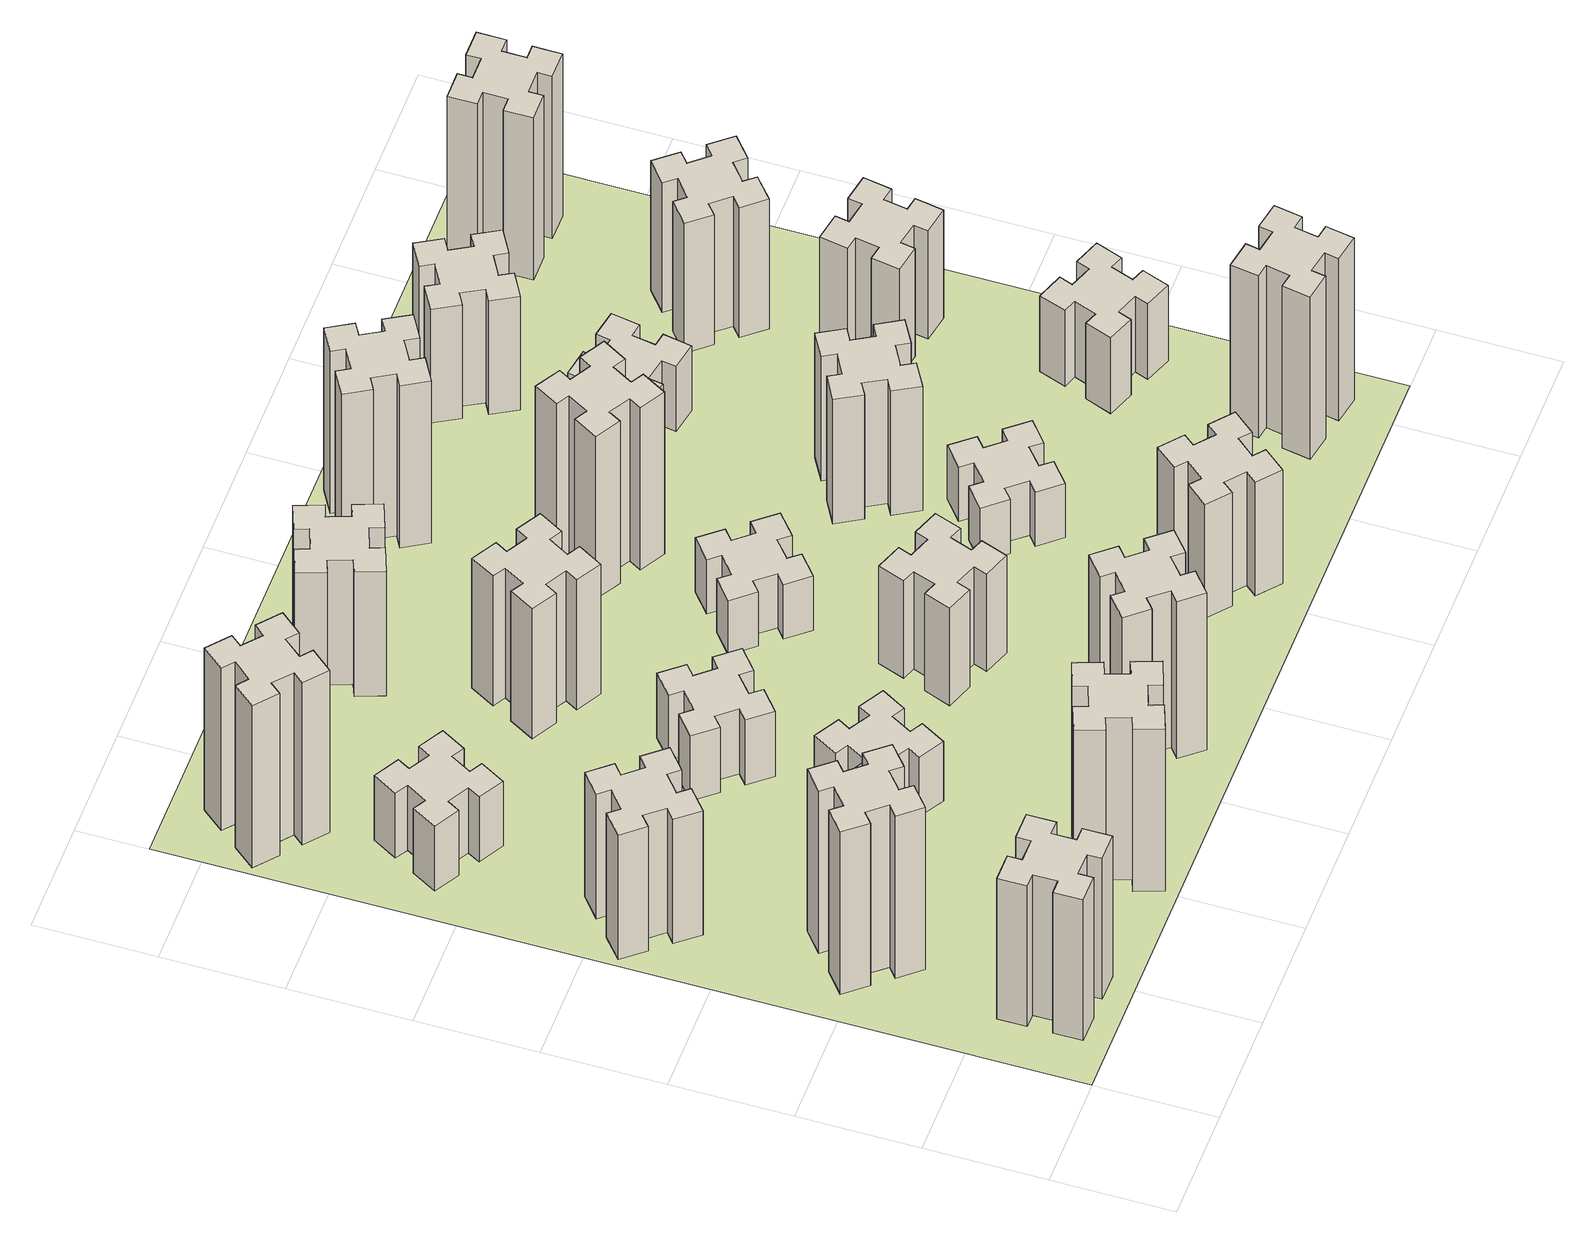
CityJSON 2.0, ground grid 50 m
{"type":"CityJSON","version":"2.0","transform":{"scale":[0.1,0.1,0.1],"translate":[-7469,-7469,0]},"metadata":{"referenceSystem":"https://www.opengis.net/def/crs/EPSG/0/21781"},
"CityObjects":{
"building1":{"type":"Building","attributes":{"class":"1000","function":"1000","usage":"1000","yearOfConstruction":2016,"roofType":"1000","measuredHeight":78,"storeysAboveGround":30,"storeysBelowGround":0},"geometry":[{"type":"Solid","lod":"1","boundaries":[[[[0,1,2,3,4,5,6,7,8,9,10,11,12,13,14,15,16,17,18,19]],[[17,16,20,21]],[[16,15,22,20]],[[15,14,23,22]],[[14,13,24,23]],[[13,12,25,24]],[[12,11,26,25]],[[11,10,27,26]],[[10,9,28,27]],[[9,8,29,28]],[[8,7,30,29]],[[7,6,31,30]],[[6,5,32,31]],[[5,4,33,32]],[[4,3,34,33]],[[3,2,35,34]],[[2,1,36,35]],[[1,0,37,36]],[[0,19,38,37]],[[19,18,39,38]],[[18,17,21,39]],[[24,25,26,27,28,29,30,31,32,33,34,35,36,37,38,39,21,20,22,23]]]]}]},
"building2":{"type":"Building","attributes":{"class":"1000","function":"1000","usage":"1000","yearOfConstruction":2016,"roofType":"1000","measuredHeight":90,"storeysAboveGround":30,"storeysBelowGround":0},"geometry":[{"type":"Solid","lod":"1","boundaries":[[[[40,41,42,43,44,45,46,47,48,49,50,51,52,53,54,55,56,57,58,59]],[[57,56,60,61]],[[56,55,62,60]],[[55,54,63,62]],[[54,53,64,63]],[[53,52,65,64]],[[52,51,66,65]],[[51,50,67,66]],[[50,49,68,67]],[[49,48,69,68]],[[48,47,70,69]],[[47,46,71,70]],[[46,45,72,71]],[[45,44,73,72]],[[44,43,74,73]],[[43,42,75,74]],[[42,41,76,75]],[[41,40,77,76]],[[40,59,78,77]],[[59,58,79,78]],[[58,57,61,79]],[[64,65,66,67,68,69,70,71,72,73,74,75,76,77,78,79,61,60,62,63]]]]}]},
"building3":{"type":"Building","attributes":{"class":"1000","function":"1000","usage":"1000","yearOfConstruction":2016,"roofType":"1000","measuredHeight":69,"storeysAboveGround":30,"storeysBelowGround":0},"geometry":[{"type":"Solid","lod":"1","boundaries":[[[[80,81,82,83,84,85,86,87,88,89,90,91,92,93,94,95,96,97,98,99]],[[97,96,100,101]],[[96,95,102,100]],[[95,94,103,102]],[[94,93,104,103]],[[93,92,105,104]],[[92,91,106,105]],[[91,90,107,106]],[[90,89,108,107]],[[89,88,109,108]],[[88,87,110,109]],[[87,86,111,110]],[[86,85,112,111]],[[85,84,113,112]],[[84,83,114,113]],[[83,82,115,114]],[[82,81,116,115]],[[81,80,117,116]],[[80,99,118,117]],[[99,98,119,118]],[[98,97,101,119]],[[104,105,106,107,108,109,110,111,112,113,114,115,116,117,118,119,101,100,102,103]]]]}]},
"building4":{"type":"Building","attributes":{"class":"1000","function":"1000","usage":"1000","yearOfConstruction":2016,"roofType":"1000","measuredHeight":36,"storeysAboveGround":30,"storeysBelowGround":0},"geometry":[{"type":"Solid","lod":"1","boundaries":[[[[120,121,122,123,124,125,126,127,128,129,130,131,132,133,134,135,136,137,138,139]],[[137,136,140,141]],[[136,135,142,140]],[[135,134,143,142]],[[134,133,144,143]],[[133,132,145,144]],[[132,131,146,145]],[[131,130,147,146]],[[130,129,148,147]],[[129,128,149,148]],[[128,127,150,149]],[[127,126,151,150]],[[126,125,152,151]],[[125,124,153,152]],[[124,123,154,153]],[[123,122,155,154]],[[122,121,156,155]],[[121,120,157,156]],[[120,139,158,157]],[[139,138,159,158]],[[138,137,141,159]],[[144,145,146,147,148,149,150,151,152,153,154,155,156,157,158,159,141,140,142,143]]]]}]},
"building5":{"type":"Building","attributes":{"class":"1000","function":"1000","usage":"1000","yearOfConstruction":2016,"roofType":"1000","measuredHeight":90,"storeysAboveGround":30,"storeysBelowGround":0},"geometry":[{"type":"Solid","lod":"1","boundaries":[[[[160,161,162,163,164,165,166,167,168,169,170,171,172,173,174,175,176,177,178,179]],[[177,176,180,181]],[[176,175,182,180]],[[175,174,183,182]],[[174,173,184,183]],[[173,172,185,184]],[[172,171,186,185]],[[171,170,187,186]],[[170,169,188,187]],[[169,168,189,188]],[[168,167,190,189]],[[167,166,191,190]],[[166,165,192,191]],[[165,164,193,192]],[[164,163,194,193]],[[163,162,195,194]],[[162,161,196,195]],[[161,160,197,196]],[[160,179,198,197]],[[179,178,199,198]],[[178,177,181,199]],[[184,185,186,187,188,189,190,191,192,193,194,195,196,197,198,199,181,180,182,183]]]]}]},
"building6":{"type":"Building","attributes":{"class":"1000","function":"1000","usage":"1000","yearOfConstruction":2016,"roofType":"1000","measuredHeight":90,"storeysAboveGround":30,"storeysBelowGround":0},"geometry":[{"type":"Solid","lod":"1","boundaries":[[[[200,201,202,203,204,205,206,207,208,209,210,211,212,213,214,215,216,217,218,219]],[[217,216,220,221]],[[216,215,222,220]],[[215,214,223,222]],[[214,213,224,223]],[[213,212,225,224]],[[212,211,226,225]],[[211,210,227,226]],[[210,209,228,227]],[[209,208,229,228]],[[208,207,230,229]],[[207,206,231,230]],[[206,205,232,231]],[[205,204,233,232]],[[204,203,234,233]],[[203,202,235,234]],[[202,201,236,235]],[[201,200,237,236]],[[200,219,238,237]],[[219,218,239,238]],[[218,217,221,239]],[[224,225,226,227,228,229,230,231,232,233,234,235,236,237,238,239,221,220,222,223]]]]}]},
"building7":{"type":"Building","attributes":{"class":"1000","function":"1000","usage":"1000","yearOfConstruction":2016,"roofType":"1000","measuredHeight":33,"storeysAboveGround":30,"storeysBelowGround":0},"geometry":[{"type":"Solid","lod":"1","boundaries":[[[[240,241,242,243,244,245,246,247,248,249,250,251,252,253,254,255,256,257,258,259]],[[257,256,260,261]],[[256,255,262,260]],[[255,254,263,262]],[[254,253,264,263]],[[253,252,265,264]],[[252,251,266,265]],[[251,250,267,266]],[[250,249,268,267]],[[249,248,269,268]],[[248,247,270,269]],[[247,246,271,270]],[[246,245,272,271]],[[245,244,273,272]],[[244,243,274,273]],[[243,242,275,274]],[[242,241,276,275]],[[241,240,277,276]],[[240,259,278,277]],[[259,258,279,278]],[[258,257,261,279]],[[264,265,266,267,268,269,270,271,272,273,274,275,276,277,278,279,261,260,262,263]]]]}]},
"building8":{"type":"Building","attributes":{"class":"1000","function":"1000","usage":"1000","yearOfConstruction":2016,"roofType":"1000","measuredHeight":36,"storeysAboveGround":30,"storeysBelowGround":0},"geometry":[{"type":"Solid","lod":"1","boundaries":[[[[280,281,282,283,284,285,286,287,288,289,290,291,292,293,294,295,296,297,298,299]],[[297,296,300,301]],[[296,295,302,300]],[[295,294,303,302]],[[294,293,304,303]],[[293,292,305,304]],[[292,291,306,305]],[[291,290,307,306]],[[290,289,308,307]],[[289,288,309,308]],[[288,287,310,309]],[[287,286,311,310]],[[286,285,312,311]],[[285,284,313,312]],[[284,283,314,313]],[[283,282,315,314]],[[282,281,316,315]],[[281,280,317,316]],[[280,299,318,317]],[[299,298,319,318]],[[298,297,301,319]],[[304,305,306,307,308,309,310,311,312,313,314,315,316,317,318,319,301,300,302,303]]]]}]},
"building9":{"type":"Building","attributes":{"class":"1000","function":"1000","usage":"1000","yearOfConstruction":2016,"roofType":"1000","measuredHeight":87,"storeysAboveGround":30,"storeysBelowGround":0},"geometry":[{"type":"Solid","lod":"1","boundaries":[[[[320,321,322,323,324,325,326,327,328,329,330,331,332,333,334,335,336,337,338,339]],[[337,336,340,341]],[[336,335,342,340]],[[335,334,343,342]],[[334,333,344,343]],[[333,332,345,344]],[[332,331,346,345]],[[331,330,347,346]],[[330,329,348,347]],[[329,328,349,348]],[[328,327,350,349]],[[327,326,351,350]],[[326,325,352,351]],[[325,324,353,352]],[[324,323,354,353]],[[323,322,355,354]],[[322,321,356,355]],[[321,320,357,356]],[[320,339,358,357]],[[339,338,359,358]],[[338,337,341,359]],[[344,345,346,347,348,349,350,351,352,353,354,355,356,357,358,359,341,340,342,343]]]]}]},
"building10":{"type":"Building","attributes":{"class":"1000","function":"1000","usage":"1000","yearOfConstruction":2016,"roofType":"1000","measuredHeight":72,"storeysAboveGround":30,"storeysBelowGround":0},"geometry":[{"type":"Solid","lod":"1","boundaries":[[[[360,361,362,363,364,365,366,367,368,369,370,371,372,373,374,375,376,377,378,379]],[[377,376,380,381]],[[376,375,382,380]],[[375,374,383,382]],[[374,373,384,383]],[[373,372,385,384]],[[372,371,386,385]],[[371,370,387,386]],[[370,369,388,387]],[[369,368,389,388]],[[368,367,390,389]],[[367,366,391,390]],[[366,365,392,391]],[[365,364,393,392]],[[364,363,394,393]],[[363,362,395,394]],[[362,361,396,395]],[[361,360,397,396]],[[360,379,398,397]],[[379,378,399,398]],[[378,377,381,399]],[[384,385,386,387,388,389,390,391,392,393,394,395,396,397,398,399,381,380,382,383]]]]}]},
"building11":{"type":"Building","attributes":{"class":"1000","function":"1000","usage":"1000","yearOfConstruction":2016,"roofType":"1000","measuredHeight":69,"storeysAboveGround":30,"storeysBelowGround":0},"geometry":[{"type":"Solid","lod":"1","boundaries":[[[[400,401,402,403,404,405,406,407,408,409,410,411,412,413,414,415,416,417,418,419]],[[417,416,420,421]],[[416,415,422,420]],[[415,414,423,422]],[[414,413,424,423]],[[413,412,425,424]],[[412,411,426,425]],[[411,410,427,426]],[[410,409,428,427]],[[409,408,429,428]],[[408,407,430,429]],[[407,406,431,430]],[[406,405,432,431]],[[405,404,433,432]],[[404,403,434,433]],[[403,402,435,434]],[[402,401,436,435]],[[401,400,437,436]],[[400,419,438,437]],[[419,418,439,438]],[[418,417,421,439]],[[424,425,426,427,428,429,430,431,432,433,434,435,436,437,438,439,421,420,422,423]]]]}]},
"building12":{"type":"Building","attributes":{"class":"1000","function":"1000","usage":"1000","yearOfConstruction":2016,"roofType":"1000","measuredHeight":54,"storeysAboveGround":30,"storeysBelowGround":0},"geometry":[{"type":"Solid","lod":"1","boundaries":[[[[440,441,442,443,444,445,446,447,448,449,450,451,452,453,454,455,456,457,458,459]],[[457,456,460,461]],[[456,455,462,460]],[[455,454,463,462]],[[454,453,464,463]],[[453,452,465,464]],[[452,451,466,465]],[[451,450,467,466]],[[450,449,468,467]],[[449,448,469,468]],[[448,447,470,469]],[[447,446,471,470]],[[446,445,472,471]],[[445,444,473,472]],[[444,443,474,473]],[[443,442,475,474]],[[442,441,476,475]],[[441,440,477,476]],[[440,459,478,477]],[[459,458,479,478]],[[458,457,461,479]],[[464,465,466,467,468,469,470,471,472,473,474,475,476,477,478,479,461,460,462,463]]]]}]},
"building13":{"type":"Building","attributes":{"class":"1000","function":"1000","usage":"1000","yearOfConstruction":2016,"roofType":"1000","measuredHeight":30,"storeysAboveGround":30,"storeysBelowGround":0},"geometry":[{"type":"Solid","lod":"1","boundaries":[[[[480,481,482,483,484,485,486,487,488,489,490,491,492,493,494,495,496,497,498,499]],[[497,496,500,501]],[[496,495,502,500]],[[495,494,503,502]],[[494,493,504,503]],[[493,492,505,504]],[[492,491,506,505]],[[491,490,507,506]],[[490,489,508,507]],[[489,488,509,508]],[[488,487,510,509]],[[487,486,511,510]],[[486,485,512,511]],[[485,484,513,512]],[[484,483,514,513]],[[483,482,515,514]],[[482,481,516,515]],[[481,480,517,516]],[[480,499,518,517]],[[499,498,519,518]],[[498,497,501,519]],[[504,505,506,507,508,509,510,511,512,513,514,515,516,517,518,519,501,500,502,503]]]]}]},
"building14":{"type":"Building","attributes":{"class":"1000","function":"1000","usage":"1000","yearOfConstruction":2016,"roofType":"1000","measuredHeight":63,"storeysAboveGround":30,"storeysBelowGround":0},"geometry":[{"type":"Solid","lod":"1","boundaries":[[[[520,521,522,523,524,525,526,527,528,529,530,531,532,533,534,535,536,537,538,539]],[[537,536,540,541]],[[536,535,542,540]],[[535,534,543,542]],[[534,533,544,543]],[[533,532,545,544]],[[532,531,546,545]],[[531,530,547,546]],[[530,529,548,547]],[[529,528,549,548]],[[528,527,550,549]],[[527,526,551,550]],[[526,525,552,551]],[[525,524,553,552]],[[524,523,554,553]],[[523,522,555,554]],[[522,521,556,555]],[[521,520,557,556]],[[520,539,558,557]],[[539,538,559,558]],[[538,537,541,559]],[[544,545,546,547,548,549,550,551,552,553,554,555,556,557,558,559,541,540,542,543]]]]}]},
"building15":{"type":"Building","attributes":{"class":"1000","function":"1000","usage":"1000","yearOfConstruction":2016,"roofType":"1000","measuredHeight":90,"storeysAboveGround":30,"storeysBelowGround":0},"geometry":[{"type":"Solid","lod":"1","boundaries":[[[[560,561,562,563,564,565,566,567,568,569,570,571,572,573,574,575,576,577,578,579]],[[577,576,580,581]],[[576,575,582,580]],[[575,574,583,582]],[[574,573,584,583]],[[573,572,585,584]],[[572,571,586,585]],[[571,570,587,586]],[[570,569,588,587]],[[569,568,589,588]],[[568,567,590,589]],[[567,566,591,590]],[[566,565,592,591]],[[565,564,593,592]],[[564,563,594,593]],[[563,562,595,594]],[[562,561,596,595]],[[561,560,597,596]],[[560,579,598,597]],[[579,578,599,598]],[[578,577,581,599]],[[584,585,586,587,588,589,590,591,592,593,594,595,596,597,598,599,581,580,582,583]]]]}]},
"building16":{"type":"Building","attributes":{"class":"1000","function":"1000","usage":"1000","yearOfConstruction":2016,"roofType":"1000","measuredHeight":90,"storeysAboveGround":30,"storeysBelowGround":0},"geometry":[{"type":"Solid","lod":"1","boundaries":[[[[600,601,602,603,604,605,606,607,608,609,610,611,612,613,614,615,616,617,618,619]],[[617,616,620,621]],[[616,615,622,620]],[[615,614,623,622]],[[614,613,624,623]],[[613,612,625,624]],[[612,611,626,625]],[[611,610,627,626]],[[610,609,628,627]],[[609,608,629,628]],[[608,607,630,629]],[[607,606,631,630]],[[606,605,632,631]],[[605,604,633,632]],[[604,603,634,633]],[[603,602,635,634]],[[602,601,636,635]],[[601,600,637,636]],[[600,619,638,637]],[[619,618,639,638]],[[618,617,621,639]],[[624,625,626,627,628,629,630,631,632,633,634,635,636,637,638,639,621,620,622,623]]]]}]},
"building17":{"type":"Building","attributes":{"class":"1000","function":"1000","usage":"1000","yearOfConstruction":2016,"roofType":"1000","measuredHeight":30,"storeysAboveGround":30,"storeysBelowGround":0},"geometry":[{"type":"Solid","lod":"1","boundaries":[[[[640,641,642,643,644,645,646,647,648,649,650,651,652,653,654,655,656,657,658,659]],[[657,656,660,661]],[[656,655,662,660]],[[655,654,663,662]],[[654,653,664,663]],[[653,652,665,664]],[[652,651,666,665]],[[651,650,667,666]],[[650,649,668,667]],[[649,648,669,668]],[[648,647,670,669]],[[647,646,671,670]],[[646,645,672,671]],[[645,644,673,672]],[[644,643,674,673]],[[643,642,675,674]],[[642,641,676,675]],[[641,640,677,676]],[[640,659,678,677]],[[659,658,679,678]],[[658,657,661,679]],[[664,665,666,667,668,669,670,671,672,673,674,675,676,677,678,679,661,660,662,663]]]]}]},
"building18":{"type":"Building","attributes":{"class":"1000","function":"1000","usage":"1000","yearOfConstruction":2016,"roofType":"1000","measuredHeight":69,"storeysAboveGround":30,"storeysBelowGround":0},"geometry":[{"type":"Solid","lod":"1","boundaries":[[[[680,681,682,683,684,685,686,687,688,689,690,691,692,693,694,695,696,697,698,699]],[[697,696,700,701]],[[696,695,702,700]],[[695,694,703,702]],[[694,693,704,703]],[[693,692,705,704]],[[692,691,706,705]],[[691,690,707,706]],[[690,689,708,707]],[[689,688,709,708]],[[688,687,710,709]],[[687,686,711,710]],[[686,685,712,711]],[[685,684,713,712]],[[684,683,714,713]],[[683,682,715,714]],[[682,681,716,715]],[[681,680,717,716]],[[680,699,718,717]],[[699,698,719,718]],[[698,697,701,719]],[[704,705,706,707,708,709,710,711,712,713,714,715,716,717,718,719,701,700,702,703]]]]}]},
"building19":{"type":"Building","attributes":{"class":"1000","function":"1000","usage":"1000","yearOfConstruction":2016,"roofType":"1000","measuredHeight":36,"storeysAboveGround":30,"storeysBelowGround":0},"geometry":[{"type":"Solid","lod":"1","boundaries":[[[[720,721,722,723,724,725,726,727,728,729,730,731,732,733,734,735,736,737,738,739]],[[737,736,740,741]],[[736,735,742,740]],[[735,734,743,742]],[[734,733,744,743]],[[733,732,745,744]],[[732,731,746,745]],[[731,730,747,746]],[[730,729,748,747]],[[729,728,749,748]],[[728,727,750,749]],[[727,726,751,750]],[[726,725,752,751]],[[725,724,753,752]],[[724,723,754,753]],[[723,722,755,754]],[[722,721,756,755]],[[721,720,757,756]],[[720,739,758,757]],[[739,738,759,758]],[[738,737,741,759]],[[744,745,746,747,748,749,750,751,752,753,754,755,756,757,758,759,741,740,742,743]]]]}]},
"building20":{"type":"Building","attributes":{"class":"1000","function":"1000","usage":"1000","yearOfConstruction":2016,"roofType":"1000","measuredHeight":90,"storeysAboveGround":30,"storeysBelowGround":0},"geometry":[{"type":"Solid","lod":"1","boundaries":[[[[760,761,762,763,764,765,766,767,768,769,770,771,772,773,774,775,776,777,778,779]],[[777,776,780,781]],[[776,775,782,780]],[[775,774,783,782]],[[774,773,784,783]],[[773,772,785,784]],[[772,771,786,785]],[[771,770,787,786]],[[770,769,788,787]],[[769,768,789,788]],[[768,767,790,789]],[[767,766,791,790]],[[766,765,792,791]],[[765,764,793,792]],[[764,763,794,793]],[[763,762,795,794]],[[762,761,796,795]],[[761,760,797,796]],[[760,779,798,797]],[[779,778,799,798]],[[778,777,781,799]],[[784,785,786,787,788,789,790,791,792,793,794,795,796,797,798,799,781,780,782,783]]]]}]},
"building21":{"type":"Building","attributes":{"class":"1000","function":"1000","usage":"1000","yearOfConstruction":2016,"roofType":"1000","measuredHeight":63,"storeysAboveGround":30,"storeysBelowGround":0},"geometry":[{"type":"Solid","lod":"1","boundaries":[[[[800,801,802,803,804,805,806,807,808,809,810,811,812,813,814,815,816,817,818,819]],[[817,816,820,821]],[[816,815,822,820]],[[815,814,823,822]],[[814,813,824,823]],[[813,812,825,824]],[[812,811,826,825]],[[811,810,827,826]],[[810,809,828,827]],[[809,808,829,828]],[[808,807,830,829]],[[807,806,831,830]],[[806,805,832,831]],[[805,804,833,832]],[[804,803,834,833]],[[803,802,835,834]],[[802,801,836,835]],[[801,800,837,836]],[[800,819,838,837]],[[819,818,839,838]],[[818,817,821,839]],[[824,825,826,827,828,829,830,831,832,833,834,835,836,837,838,839,821,820,822,823]]]]}]},
"building22":{"type":"Building","attributes":{"class":"1000","function":"1000","usage":"1000","yearOfConstruction":2016,"roofType":"1000","measuredHeight":42,"storeysAboveGround":30,"storeysBelowGround":0},"geometry":[{"type":"Solid","lod":"1","boundaries":[[[[840,841,842,843,844,845,846,847,848,849,850,851,852,853,854,855,856,857,858,859]],[[857,856,860,861]],[[856,855,862,860]],[[855,854,863,862]],[[854,853,864,863]],[[853,852,865,864]],[[852,851,866,865]],[[851,850,867,866]],[[850,849,868,867]],[[849,848,869,868]],[[848,847,870,869]],[[847,846,871,870]],[[846,845,872,871]],[[845,844,873,872]],[[844,843,874,873]],[[843,842,875,874]],[[842,841,876,875]],[[841,840,877,876]],[[840,859,878,877]],[[859,858,879,878]],[[858,857,861,879]],[[864,865,866,867,868,869,870,871,872,873,874,875,876,877,878,879,861,860,862,863]]]]}]},
"building23":{"type":"Building","attributes":{"class":"1000","function":"1000","usage":"1000","yearOfConstruction":2016,"roofType":"1000","measuredHeight":60,"storeysAboveGround":30,"storeysBelowGround":0},"geometry":[{"type":"Solid","lod":"1","boundaries":[[[[880,881,882,883,884,885,886,887,888,889,890,891,892,893,894,895,896,897,898,899]],[[897,896,900,901]],[[896,895,902,900]],[[895,894,903,902]],[[894,893,904,903]],[[893,892,905,904]],[[892,891,906,905]],[[891,890,907,906]],[[890,889,908,907]],[[889,888,909,908]],[[888,887,910,909]],[[887,886,911,910]],[[886,885,912,911]],[[885,884,913,912]],[[884,883,914,913]],[[883,882,915,914]],[[882,881,916,915]],[[881,880,917,916]],[[880,899,918,917]],[[899,898,919,918]],[[898,897,901,919]],[[904,905,906,907,908,909,910,911,912,913,914,915,916,917,918,919,901,900,902,903]]]]}]},
"building24":{"type":"Building","attributes":{"class":"1000","function":"1000","usage":"1000","yearOfConstruction":2016,"roofType":"1000","measuredHeight":72,"storeysAboveGround":30,"storeysBelowGround":0},"geometry":[{"type":"Solid","lod":"1","boundaries":[[[[920,921,922,923,924,925,926,927,928,929,930,931,932,933,934,935,936,937,938,939]],[[937,936,940,941]],[[936,935,942,940]],[[935,934,943,942]],[[934,933,944,943]],[[933,932,945,944]],[[932,931,946,945]],[[931,930,947,946]],[[930,929,948,947]],[[929,928,949,948]],[[928,927,950,949]],[[927,926,951,950]],[[926,925,952,951]],[[925,924,953,952]],[[924,923,954,953]],[[923,922,955,954]],[[922,921,956,955]],[[921,920,957,956]],[[920,939,958,957]],[[939,938,959,958]],[[938,937,941,959]],[[944,945,946,947,948,949,950,951,952,953,954,955,956,957,958,959,941,940,942,943]]]]}]},
"building25":{"type":"Building","attributes":{"class":"1000","function":"1000","usage":"1000","yearOfConstruction":2016,"roofType":"1000","measuredHeight":90,"storeysAboveGround":30,"storeysBelowGround":0},"geometry":[{"type":"Solid","lod":"1","boundaries":[[[[960,961,962,963,964,965,966,967,968,969,970,971,972,973,974,975,976,977,978,979]],[[977,976,980,981]],[[976,975,982,980]],[[975,974,983,982]],[[974,973,984,983]],[[973,972,985,984]],[[972,971,986,985]],[[971,970,987,986]],[[970,969,988,987]],[[969,968,989,988]],[[968,967,990,989]],[[967,966,991,990]],[[966,965,992,991]],[[965,964,993,992]],[[964,963,994,993]],[[963,962,995,994]],[[962,961,996,995]],[[961,960,997,996]],[[960,979,998,997]],[[979,978,999,998]],[[978,977,981,999]],[[984,985,986,987,988,989,990,991,992,993,994,995,996,997,998,999,981,980,982,983]]]]}]},
"landuse1":{"type":"LandUse","attributes":{"name":"plot1","function":"1010"},"geometry":[{"type":"MultiSurface","lod":"1","boundaries":[[[1000,1001,1002,1003]]]}]}
},
"vertices":[
[265,325,0],[265,225,0],[205,225,0],[205,105,0],[325,105,0],[325,165,0],[425,165,0],[425,105,0],[545,105,0],[545,225,0],[485,225,0],[485,325,0],[545,325,0],[545,445,0],[425,445,0],[425,385,0],[325,385,0],[325,445,0],[205,445,0],[205,325,0],[325,385,780],[325,445,780],[425,385,780],[425,445,780],[545,445,780],[545,325,780],[485,325,780],[485,225,780],[545,225,780],[545,105,780],[425,105,780],[425,165,780],[325,165,780],[325,105,780],[205,105,780],[205,225,780],[265,225,780],[265,325,780],[205,325,780],[205,445,780],
[492,1048,0],[427,1124,0],[473,1163,0],[396,1255,0],[304,1178,0],[343,1132,0],[266,1067,0],[228,1113,0],[136,1036,0],[213,944,0],[259,983,0],[323,906,0],[277,868,0],[354,776,0],[446,853,0],[408,899,0],[484,963,0],[523,917,0],[615,994,0],[538,1086,0],[484,963,900],[523,917,900],[408,899,900],[446,853,900],[354,776,900],[277,868,900],[323,906,900],[259,983,900],[213,944,900],[136,1036,900],[228,1113,900],[266,1067,900],[343,1132,900],[304,1178,900],[396,1255,900],[473,1163,900],[427,1124,900],[492,1048,900],[538,1086,900],[615,994,900],
[392,1888,0],[327,1964,0],[373,2003,0],[296,2095,0],[204,2018,0],[243,1972,0],[166,1907,0],[128,1953,0],[36,1876,0],[113,1784,0],[159,1823,0],[223,1746,0],[177,1708,0],[254,1616,0],[346,1693,0],[308,1739,0],[384,1803,0],[423,1757,0],[515,1834,0],[438,1926,0],[384,1803,690],[423,1757,690],[308,1739,690],[346,1693,690],[254,1616,690],[177,1708,690],[223,1746,690],[159,1823,690],[113,1784,690],[36,1876,690],[128,1953,690],[166,1907,690],[243,1972,690],[204,2018,690],[296,2095,690],[373,2003,690],[327,1964,690],[392,1888,690],[438,1926,690],[515,1834,690],
[446,2597,0],[496,2684,0],[548,2654,0],[608,2758,0],[504,2818,0],[474,2766,0],[387,2816,0],[417,2868,0],[313,2928,0],[253,2824,0],[305,2794,0],[255,2707,0],[203,2737,0],[143,2633,0],[247,2573,0],[277,2625,0],[364,2575,0],[334,2523,0],[438,2463,0],[498,2567,0],[364,2575,360],[334,2523,360],[277,2625,360],[247,2573,360],[143,2633,360],[203,2737,360],[255,2707,360],[305,2794,360],[253,2824,360],[313,2928,360],[417,2868,360],[387,2816,360],[474,2766,360],[504,2818,360],[608,2758,360],[548,2654,360],[496,2684,360],[446,2597,360],[498,2567,360],[438,2463,360],
[1236,266,0],[1202,360,0],[1258,380,0],[1217,493,0],[1104,452,0],[1125,396,0],[1031,362,0],[1010,418,0],[897,377,0],[939,264,0],[995,285,0],[1029,191,0],[973,170,0],[1014,57,0],[1127,99,0],[1106,155,0],[1200,189,0],[1220,133,0],[1333,174,0],[1292,287,0],[1200,189,900],[1220,133,900],[1106,155,900],[1127,99,900],[1014,57,900],[973,170,900],[1029,191,900],[995,285,900],[939,264,900],[897,377,900],[1010,418,900],[1031,362,900],[1125,396,900],[1104,452,900],[1217,493,900],[1258,380,900],[1202,360,900],[1236,266,900],[1292,287,900],[1333,174,900],
[384,3387,0],[308,3452,0],[346,3498,0],[254,3575,0],[177,3483,0],[223,3444,0],[159,3368,0],[113,3406,0],[36,3314,0],[128,3237,0],[166,3283,0],[243,3219,0],[204,3173,0],[296,3096,0],[373,3188,0],[327,3226,0],[392,3303,0],[438,3264,0],[515,3356,0],[423,3433,0],[392,3303,900],[438,3264,900],[327,3226,900],[373,3188,900],[296,3096,900],[204,3173,900],[243,3219,900],[166,3283,900],[128,3237,900],[36,3314,900],[113,3406,900],[159,3368,900],[223,3444,900],[177,3483,900],[254,3575,900],[346,3498,900],[308,3452,900],[384,3387,900],[423,3433,900],[515,3356,900],
[1186,1117,0],[1236,1204,0],[1288,1174,0],[1348,1278,0],[1244,1338,0],[1214,1286,0],[1127,1336,0],[1157,1388,0],[1053,1448,0],[993,1344,0],[1045,1314,0],[995,1227,0],[943,1257,0],[883,1153,0],[987,1093,0],[1017,1145,0],[1104,1095,0],[1074,1043,0],[1178,983,0],[1238,1087,0],[1104,1095,330],[1074,1043,330],[1017,1145,330],[987,1093,330],[883,1153,330],[943,1257,330],[995,1227,330],[1045,1314,330],[993,1344,330],[1053,1448,330],[1157,1388,330],[1127,1336,330],[1214,1286,330],[1244,1338,330],[1348,1278,330],[1288,1174,330],[1236,1204,330],[1186,1117,330],[1238,1087,330],[1178,983,330],
[1083,1972,0],[1006,1907,0],[968,1953,0],[876,1876,0],[953,1784,0],[999,1823,0],[1063,1746,0],[1017,1708,0],[1094,1616,0],[1186,1693,0],[1148,1739,0],[1224,1803,0],[1263,1757,0],[1355,1834,0],[1278,1926,0],[1232,1888,0],[1167,1964,0],[1213,2003,0],[1136,2095,0],[1044,2018,0],[1167,1964,360],[1213,2003,360],[1232,1888,360],[1278,1926,360],[1355,1834,360],[1263,1757,360],[1224,1803,360],[1148,1739,360],[1186,1693,360],[1094,1616,360],[1017,1708,360],[1063,1746,360],[999,1823,360],[953,1784,360],[876,1876,360],[968,1953,360],[1006,1907,360],[1083,1972,360],[1044,2018,360],[1136,2095,360],
[1639,343,0],[1703,266,0],[1657,228,0],[1734,136,0],[1826,213,0],[1788,259,0],[1864,323,0],[1903,277,0],[1995,354,0],[1918,446,0],[1872,408,0],[1807,484,0],[1853,523,0],[1776,615,0],[1684,538,0],[1723,492,0],[1646,427,0],[1608,473,0],[1516,396,0],[1593,304,0],[1646,427,870],[1608,473,870],[1723,492,870],[1684,538,870],[1776,615,870],[1853,523,870],[1807,484,870],[1872,408,870],[1918,446,870],[1995,354,870],[1903,277,870],[1864,323,870],[1788,259,870],[1826,213,870],[1734,136,870],[1657,228,870],[1703,266,870],[1639,343,870],[1593,304,870],[1516,396,870],
[1314,2666,0],[1227,2716,0],[1257,2768,0],[1153,2828,0],[1093,2724,0],[1145,2694,0],[1095,2607,0],[1043,2637,0],[983,2533,0],[1087,2473,0],[1117,2525,0],[1204,2475,0],[1174,2423,0],[1278,2363,0],[1338,2467,0],[1286,2497,0],[1336,2584,0],[1388,2554,0],[1448,2658,0],[1344,2718,0],[1336,2584,720],[1388,2554,720],[1286,2497,720],[1338,2467,720],[1278,2363,720],[1174,2423,720],[1204,2475,720],[1117,2525,720],[1087,2473,720],[983,2533,720],[1043,2637,720],[1095,2607,720],[1145,2694,720],[1093,2724,720],[1153,2828,720],[1257,2768,720],[1227,2716,720],[1314,2666,720],[1344,2718,720],[1448,2658,720],
[1125,3456,0],[1031,3422,0],[1010,3478,0],[897,3437,0],[939,3324,0],[995,3345,0],[1029,3251,0],[973,3230,0],[1014,3117,0],[1127,3159,0],[1106,3215,0],[1200,3249,0],[1220,3193,0],[1333,3234,0],[1292,3347,0],[1236,3326,0],[1202,3420,0],[1258,3440,0],[1217,3553,0],[1104,3512,0],[1202,3420,690],[1258,3440,690],[1236,3326,690],[1292,3347,690],[1333,3234,690],[1220,3193,690],[1200,3249,690],[1106,3215,690],[1127,3159,690],[1014,3117,690],[973,3230,690],[1029,3251,690],[995,3345,690],[939,3324,690],[897,3437,690],[1010,3478,690],[1031,3422,690],[1125,3456,690],[1104,3512,690],[1217,3553,690],
[1769,1300,0],[1735,1206,0],[1679,1227,0],[1637,1114,0],[1750,1073,0],[1771,1129,0],[1865,1095,0],[1844,1039,0],[1957,997,0],[1998,1110,0],[1942,1131,0],[1976,1225,0],[2032,1204,0],[2073,1317,0],[1960,1358,0],[1940,1302,0],[1846,1336,0],[1867,1392,0],[1754,1433,0],[1713,1320,0],[1846,1336,540],[1867,1392,540],[1940,1302,540],[1960,1358,540],[2073,1317,540],[2032,1204,540],[1976,1225,540],[1942,1131,540],[1998,1110,540],[1957,997,540],[1844,1039,540],[1865,1095,540],[1771,1129,540],[1750,1073,540],[1637,1114,540],[1679,1227,540],[1735,1206,540],[1769,1300,540],[1713,1320,540],[1754,1433,540],
[1972,1988,0],[1907,2064,0],[1953,2103,0],[1876,2195,0],[1784,2118,0],[1823,2072,0],[1746,2007,0],[1708,2053,0],[1616,1976,0],[1693,1884,0],[1739,1923,0],[1803,1846,0],[1757,1808,0],[1834,1716,0],[1926,1793,0],[1888,1839,0],[1964,1903,0],[2003,1857,0],[2095,1934,0],[2018,2026,0],[1964,1903,300],[2003,1857,300],[1888,1839,300],[1926,1793,300],[1834,1716,300],[1757,1808,300],[1803,1846,300],[1739,1923,300],[1693,1884,300],[1616,1976,300],[1708,2053,300],[1746,2007,300],[1823,2072,300],[1784,2118,300],[1876,2195,300],[1953,2103,300],[1907,2064,300],[1972,1988,300],[2018,2026,300],[2095,1934,300],
[2486,323,0],[2563,259,0],[2524,213,0],[2616,136,0],[2693,228,0],[2647,266,0],[2712,343,0],[2758,304,0],[2835,396,0],[2743,473,0],[2704,427,0],[2628,492,0],[2666,538,0],[2574,615,0],[2497,523,0],[2543,484,0],[2479,408,0],[2433,446,0],[2356,354,0],[2448,277,0],[2479,408,630],[2433,446,630],[2543,484,630],[2497,523,630],[2574,615,630],[2666,538,630],[2628,492,630],[2704,427,630],[2743,473,630],[2835,396,630],[2758,304,630],[2712,343,630],[2647,266,630],[2693,228,630],[2616,136,630],[2524,213,630],[2563,259,630],[2486,323,630],[2448,277,630],[2356,354,630],
[2026,2497,0],[2076,2584,0],[2128,2554,0],[2188,2658,0],[2084,2718,0],[2054,2666,0],[1967,2716,0],[1997,2768,0],[1893,2828,0],[1833,2724,0],[1885,2694,0],[1835,2607,0],[1783,2637,0],[1723,2533,0],[1827,2473,0],[1857,2525,0],[1944,2475,0],[1914,2423,0],[2018,2363,0],[2078,2467,0],[1944,2475,900],[1914,2423,900],[1857,2525,900],[1827,2473,900],[1723,2533,900],[1783,2637,900],[1835,2607,900],[1885,2694,900],[1833,2724,900],[1893,2828,900],[1997,2768,900],[1967,2716,900],[2054,2666,900],[2084,2718,900],[2188,2658,900],[2128,2554,900],[2076,2584,900],[2026,2497,900],[2078,2467,900],[2018,2363,900],
[1844,3556,0],[1757,3506,0],[1727,3558,0],[1623,3498,0],[1683,3394,0],[1735,3424,0],[1785,3337,0],[1733,3307,0],[1793,3203,0],[1897,3263,0],[1867,3315,0],[1954,3365,0],[1984,3313,0],[2088,3373,0],[2028,3477,0],[1976,3447,0],[1926,3534,0],[1978,3564,0],[1918,3668,0],[1814,3608,0],[1926,3534,900],[1978,3564,900],[1976,3447,900],[2028,3477,900],[2088,3373,900],[1984,3313,900],[1954,3365,900],[1867,3315,900],[1897,3263,900],[1793,3203,900],[1733,3307,900],[1785,3337,900],[1735,3424,900],[1683,3394,900],[1623,3498,900],[1727,3558,900],[1757,3506,900],[1844,3556,900],[1814,3608,900],[1918,3668,900],
[2628,1099,0],[2704,1163,0],[2743,1117,0],[2835,1194,0],[2758,1286,0],[2712,1248,0],[2647,1324,0],[2693,1363,0],[2616,1455,0],[2524,1378,0],[2563,1332,0],[2486,1267,0],[2448,1313,0],[2356,1236,0],[2433,1144,0],[2479,1183,0],[2543,1106,0],[2497,1068,0],[2574,976,0],[2666,1053,0],[2543,1106,300],[2497,1068,300],[2479,1183,300],[2433,1144,300],[2356,1236,300],[2448,1313,300],[2486,1267,300],[2563,1332,300],[2524,1378,300],[2616,1455,300],[2693,1363,300],[2647,1324,300],[2712,1248,300],[2758,1286,300],[2835,1194,300],[2743,1117,300],[2704,1163,300],[2628,1099,300],[2666,1053,300],[2574,976,300],
[2475,1744,0],[2525,1657,0],[2473,1627,0],[2533,1523,0],[2637,1583,0],[2607,1635,0],[2694,1685,0],[2724,1633,0],[2828,1693,0],[2768,1797,0],[2716,1767,0],[2666,1854,0],[2718,1884,0],[2658,1988,0],[2554,1928,0],[2584,1876,0],[2497,1826,0],[2467,1878,0],[2363,1818,0],[2423,1714,0],[2497,1826,690],[2467,1878,690],[2584,1876,690],[2554,1928,690],[2658,1988,690],[2718,1884,690],[2666,1854,690],[2716,1767,690],[2768,1797,690],[2828,1693,690],[2724,1633,690],[2694,1685,690],[2607,1635,690],[2637,1583,690],[2533,1523,690],[2473,1627,690],[2525,1657,690],[2475,1744,690],[2423,1714,690],[2363,1818,690],
[2664,2795,0],[2565,2812,0],[2576,2871,0],[2457,2892,0],[2437,2774,0],[2496,2764,0],[2478,2665,0],[2419,2676,0],[2398,2557,0],[2517,2537,0],[2527,2596,0],[2625,2578,0],[2615,2519,0],[2733,2498,0],[2754,2617,0],[2695,2627,0],[2712,2725,0],[2771,2715,0],[2792,2833,0],[2674,2854,0],[2712,2725,360],[2771,2715,360],[2695,2627,360],[2754,2617,360],[2733,2498,360],[2615,2519,360],[2625,2578,360],[2527,2596,360],[2517,2537,360],[2398,2557,360],[2419,2676,360],[2478,2665,360],[2496,2764,360],[2437,2774,360],[2457,2892,360],[2576,2871,360],[2565,2812,360],[2664,2795,360],[2674,2854,360],[2792,2833,360],
[3504,475,0],[3405,492,0],[3416,551,0],[3297,572,0],[3277,454,0],[3336,444,0],[3318,345,0],[3259,356,0],[3238,237,0],[3357,217,0],[3367,276,0],[3465,258,0],[3455,199,0],[3573,178,0],[3594,297,0],[3535,307,0],[3552,405,0],[3611,395,0],[3632,513,0],[3514,534,0],[3552,405,900],[3611,395,900],[3535,307,900],[3594,297,900],[3573,178,900],[3455,199,900],[3465,258,900],[3367,276,900],[3357,217,900],[3238,237,900],[3259,356,900],[3318,345,900],[3336,444,900],[3277,454,900],[3297,572,900],[3416,551,900],[3405,492,900],[3504,475,900],[3514,534,900],[3632,513,900],
[2716,3347,0],[2666,3434,0],[2718,3464,0],[2658,3568,0],[2554,3508,0],[2584,3456,0],[2497,3406,0],[2467,3458,0],[2363,3398,0],[2423,3294,0],[2475,3324,0],[2525,3237,0],[2473,3207,0],[2533,3103,0],[2637,3163,0],[2607,3215,0],[2694,3265,0],[2724,3213,0],[2828,3273,0],[2768,3377,0],[2694,3265,630],[2724,3213,630],[2607,3215,630],[2637,3163,630],[2533,3103,630],[2473,3207,630],[2525,3237,630],[2475,3324,630],[2423,3294,630],[2363,3398,630],[2467,3458,630],[2497,3406,630],[2584,3456,630],[2554,3508,630],[2658,3568,630],[2718,3464,630],[2666,3434,630],[2716,3347,630],[2768,3377,630],[2828,3273,630],
[3351,1029,0],[3445,995,0],[3424,939,0],[3537,897,0],[3578,1010,0],[3522,1031,0],[3556,1125,0],[3612,1104,0],[3653,1217,0],[3540,1258,0],[3520,1202,0],[3426,1236,0],[3447,1292,0],[3334,1333,0],[3293,1220,0],[3349,1200,0],[3315,1106,0],[3259,1127,0],[3217,1014,0],[3330,973,0],[3315,1106,420],[3259,1127,420],[3349,1200,420],[3293,1220,420],[3334,1333,420],[3447,1292,420],[3426,1236,420],[3520,1202,420],[3540,1258,420],[3653,1217,420],[3612,1104,420],[3556,1125,420],[3522,1031,420],[3578,1010,420],[3537,897,420],[3424,939,420],[3445,995,420],[3351,1029,420],[3330,973,420],[3217,1014,420],
[3267,1856,0],[3365,1838,0],[3355,1779,0],[3473,1758,0],[3494,1877,0],[3435,1887,0],[3452,1985,0],[3511,1975,0],[3532,2093,0],[3414,2114,0],[3404,2055,0],[3305,2072,0],[3316,2131,0],[3197,2152,0],[3177,2034,0],[3236,2024,0],[3218,1925,0],[3159,1936,0],[3138,1817,0],[3257,1797,0],[3218,1925,600],[3159,1936,600],[3236,2024,600],[3177,2034,600],[3197,2152,600],[3316,2131,600],[3305,2072,600],[3404,2055,600],[3414,2114,600],[3532,2093,600],[3511,1975,600],[3452,1985,600],[3435,1887,600],[3494,1877,600],[3473,1758,600],[3355,1779,600],[3365,1838,600],[3267,1856,600],[3257,1797,600],[3138,1817,600],
[3119,2563,0],[3183,2486,0],[3137,2448,0],[3214,2356,0],[3306,2433,0],[3268,2479,0],[3344,2543,0],[3383,2497,0],[3475,2574,0],[3398,2666,0],[3352,2628,0],[3287,2704,0],[3333,2743,0],[3256,2835,0],[3164,2758,0],[3203,2712,0],[3126,2647,0],[3088,2693,0],[2996,2616,0],[3073,2524,0],[3126,2647,720],[3088,2693,720],[3203,2712,720],[3164,2758,720],[3256,2835,720],[3333,2743,720],[3287,2704,720],[3352,2628,720],[3398,2666,720],[3475,2574,720],[3383,2497,720],[3344,2543,720],[3268,2479,720],[3306,2433,720],[3214,2356,720],[3137,2448,720],[3183,2486,720],[3119,2563,720],[3073,2524,720],[2996,2616,720],
[3285,3325,0],[3385,3325,0],[3385,3265,0],[3505,3265,0],[3505,3385,0],[3445,3385,0],[3445,3485,0],[3505,3485,0],[3505,3605,0],[3385,3605,0],[3385,3545,0],[3285,3545,0],[3285,3605,0],[3165,3605,0],[3165,3485,0],[3225,3485,0],[3225,3385,0],[3165,3385,0],[3165,3265,0],[3285,3265,0],[3225,3385,900],[3165,3385,900],[3225,3485,900],[3165,3485,900],[3165,3605,900],[3285,3605,900],[3285,3545,900],[3385,3545,900],[3385,3605,900],[3505,3605,900],[3505,3485,900],[3445,3485,900],[3445,3385,900],[3505,3385,900],[3505,3265,900],[3385,3265,900],[3385,3325,900],[3285,3325,900],[3285,3265,900],[3165,3265,900],
[5,3705,0],[3705,3705,0],[3705,5,0],[5,5,0]
]}
